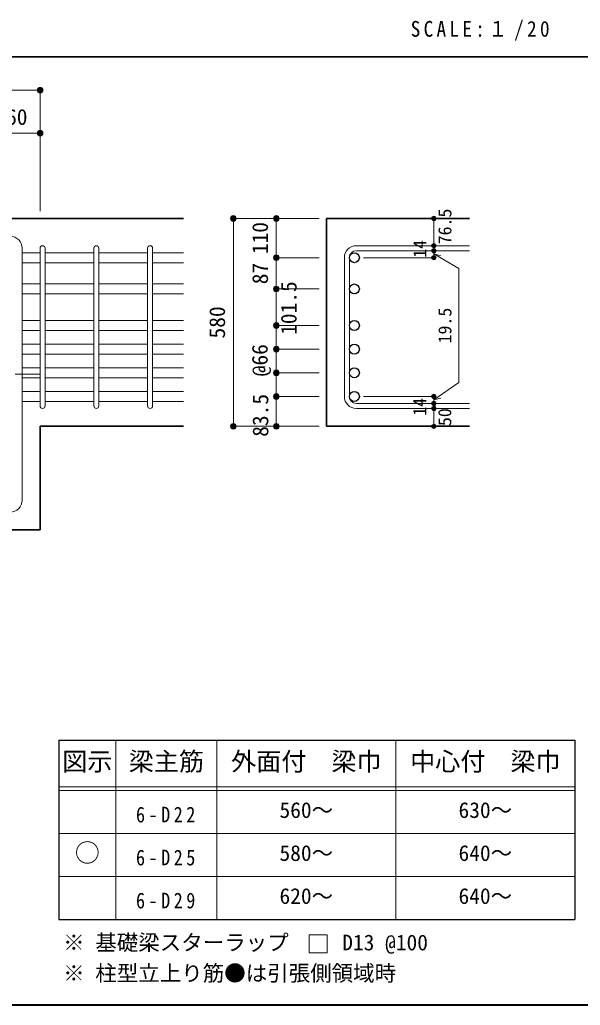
# Model space of a CAD drawing. Units: millimetres at full size, sheet at 1:20; details may follow other scales. Extents: x -3982 to 3969, y -2797 to 2801.
# Drawn here: x 856 to 2422, y -2797 to -45 of the extents above; entities that cross this region are included whole.
import ezdxf
from ezdxf.enums import TextEntityAlignment as Align

# ---------------------------------------------------------------- set-up
doc = ezdxf.new("R2010")
doc.units = ezdxf.units.MM
doc.header["$LTSCALE"] = 20
doc.header["$PDMODE"] = 32
doc.header["$PDSIZE"] = 12
doc.linetypes.add('CHAIN1', pattern=[8, 5, -1, 1, -1])
for name, color, linetype, lineweight in [('6-1_躯体線', 2, 'Continuous', 35), ('6-4_フープ', 7, 'Continuous', 18), ('6-5_梁主筋', 7, 'Continuous', 18), ('6-6_S.T.P.', 7, 'Continuous', 18), ('6-7_文字', 7, 'Continuous', 18), ('6-D_寸法', 4, 'Continuous', 9), ('6-E_枠', 7, 'Continuous', 18), ('F-0_枠', 6, 'Continuous', 40)]:
    doc.layers.add(name, color=color, linetype=linetype, lineweight=lineweight)
doc.styles.add('ＭＳ ゴシック', font='')
doc.styles.get('ＭＳ ゴシック').set_extended_font_data('MS Gothic')

msp = doc.modelspace()

# ---------------------------------------------------------------- linework, layer by layer
at = {"layer": '6-1_躯体線'}
for p, q in [((1313.29, -599.67), (43.29, -599.67)), ((1712.96, -599.67), (2112.96, -599.67)), ((1712.96, -599.67), (1712.96, -1180.17)), ((1313.29, -1180.17), (913.29, -1180.17)), ((913.29, -1469.67), (913.29, -1180.17)), ((1712.96, -1180.17), (2112.96, -1180.17)), ((913.29, -1469.67), (794.79, -1469.67))]:
    msp.add_line(p, q, dxfattribs=at)
at = {"layer": '6-4_フープ'}
msp.add_line((863.29, -1386.17), (863.29, -683.17), dxfattribs=at)
for centre, start, end in [((829.79, -683.17), 0, 90), ((829.79, -1386.17), 270, 0)]:
    msp.add_arc(centre, 33.5, start, end, dxfattribs=at)
at = {"layer": '6-5_梁主筋'}
for p, q in [((913.29, -695.28), (863.29, -695.28)), ((1063.29, -695.28), (927.29, -695.28)), ((1213.29, -695.28), (1077.29, -695.28)), ((1313.29, -695.28), (1227.29, -695.28)), ((913.29, -723.28), (863.29, -723.28)), ((1063.29, -723.28), (927.29, -723.28)), ((1213.29, -723.28), (1077.29, -723.28)), ((1313.29, -723.28), (1227.29, -723.28)), ((913.29, -782.67), (863.29, -782.67)), ((1063.29, -782.67), (927.29, -782.67)), ((1213.29, -782.67), (1077.29, -782.67)), ((1313.29, -782.67), (1227.29, -782.67)), ((913.29, -810.67), (863.29, -810.67)), ((1063.29, -810.67), (927.29, -810.67)), ((1213.29, -810.67), (1077.29, -810.67)), ((1313.29, -810.67), (1227.29, -810.67)), ((913.29, -884.67), (863.29, -884.67)), ((1063.29, -884.67), (927.29, -884.67)), ((1213.29, -884.67), (1077.29, -884.67)), ((1313.29, -884.67), (1227.29, -884.67)), ((913.29, -912.67), (863.29, -912.67)), ((1063.29, -912.67), (927.29, -912.67)), ((1213.29, -912.67), (1077.29, -912.67)), ((1313.29, -912.67), (1227.29, -912.67)), ((913.29, -950.67), (863.29, -950.67)), ((1063.29, -950.67), (927.29, -950.67)), ((1213.29, -950.67), (1077.29, -950.67)), ((1313.29, -950.67), (1227.29, -950.67)), ((913.29, -978.67), (863.29, -978.67)), ((1063.29, -978.67), (927.29, -978.67)), ((1213.29, -978.67), (1077.29, -978.67)), ((1313.29, -978.67), (1227.29, -978.67)), ((913.29, -1016.67), (863.29, -1016.67)), ((1063.29, -1016.67), (927.29, -1016.67)), ((1213.29, -1016.67), (1077.29, -1016.67)), ((1313.29, -1016.67), (1227.29, -1016.67)), ((913.29, -1044.67), (863.29, -1044.67)), ((1063.29, -1044.67), (927.29, -1044.67)), ((1213.29, -1044.67), (1077.29, -1044.67)), ((1313.29, -1044.67), (1227.29, -1044.67)), ((913.29, -1082.67), (863.29, -1082.67)), ((1063.29, -1082.67), (927.29, -1082.67)), ((1213.29, -1082.67), (1077.29, -1082.67)), ((1313.29, -1082.67), (1227.29, -1082.67)), ((913.29, -1110.67), (863.29, -1110.67)), ((1063.29, -1110.67), (927.29, -1110.67)), ((1213.29, -1110.67), (1077.29, -1110.67)), ((1313.29, -1110.67), (1227.29, -1110.67))]:
    msp.add_line(p, q, dxfattribs=at)
at = {"layer": '6-5_梁主筋', "color": 3, "lineweight": 25}
for centre in [(1790.96, -709.28), (1790.96, -796.67), (1790.96, -898.67), (1790.96, -964.67), (1790.96, -1030.67), (1790.96, -1096.67)]:
    msp.add_circle(centre, 14, dxfattribs=at)
at = {"layer": '6-6_S.T.P.'}
for p, q in [((913.29, -1123.17), (913.29, -683.17)), ((913.29, -1123.17), (913.29, -683.17)), ((913.29, -1123.17), (913.29, -683.17)), ((913.29, -1123.17), (913.29, -683.17)), ((927.29, -1123.17), (927.29, -683.17)), ((927.29, -1123.17), (927.29, -683.17)), ((927.29, -1123.17), (927.29, -683.17)), ((927.29, -1123.17), (927.29, -683.17)), ((1063.29, -1123.17), (1063.29, -683.17)), ((1077.29, -1123.17), (1077.29, -683.17)), ((1213.29, -1123.17), (1213.29, -683.17)), ((1227.29, -1123.17), (1227.29, -683.17)), ((1796.46, -675.78), (2112.96, -675.78)), ((1762.96, -709.28), (1762.96, -1096.67)), ((1776.96, -709.28), (1776.96, -1096.67)), ((1796.46, -689.78), (2112.96, -689.78)), ((1796.46, -1116.17), (2112.96, -1116.17)), ((1796.46, -1130.17), (2112.96, -1130.17))]:
    msp.add_line(p, q, dxfattribs=at)
for centre, radius, start, end in [((920.29, -682.78), 7, 0, 180), ((920.29, -682.78), 7, 0, 180), ((920.29, -682.78), 7, 0, 180), ((920.29, -682.78), 7, 0, 180), ((1070.29, -682.78), 7, 0, 180), ((1220.29, -682.78), 7, 0, 180), ((1796.46, -709.28), 33.5, 90, 180), ((1796.46, -709.28), 19.5, 90, 180), ((1796.46, -1096.67), 33.5, 180, 270), ((1796.46, -1096.67), 19.5, 180, 270), ((920.29, -1123.17), 7, 180, 0), ((920.29, -1123.17), 7, 180, 0), ((920.29, -1123.17), 7, 180, 0), ((920.29, -1123.17), 7, 180, 0), ((1070.29, -1123.17), 7, 180, 0), ((1220.29, -1123.17), 7, 180, 0)]:
    msp.add_arc(centre, radius, start, end, dxfattribs=at)
at = {"layer": '6-7_文字'}
msp.add_lwpolyline([(1664.77, -2649.9), (1714.77, -2649.9), (1714.77, -2599.9), (1664.77, -2599.9)], close=True, dxfattribs=at)
at = {"layer": '6-D_寸法'}
for p, q in [((43.29, -241.65), (913.29, -241.65)), ((913.29, -241.65), (913.29, -361.65)), ((913.29, -361.65), (753.29, -361.65)), ((913.29, -361.65), (913.29, -579.67)), ((913.29, -361.65), (913.29, -579.67)), ((1452.96, -599.67), (1572.96, -599.67)), ((1452.96, -1180.17), (1452.96, -599.67)), ((1572.96, -599.67), (1692.96, -599.67)), ((1572.96, -599.67), (1572.96, -709.28)), ((2012.96, -709.28), (2012.96, -599.67)), ((1572.96, -709.28), (1692.96, -709.28)), ((1572.96, -709.28), (1572.96, -786.67)), ((2012.96, -709.28), (1816.87, -709.28)), ((2012.96, -698.96), (2032.28, -704.13)), ((2012.96, -698.96), (2083.02, -739.41)), ((2083.02, -739.41), (2083.02, -1057.97)), ((1572.96, -786.67), (1572.96, -1096.67)), ((1572.96, -796.67), (1692.96, -796.67)), ((1572.96, -898.67), (1692.96, -898.67)), ((1572.96, -964.67), (1692.96, -964.67)), ((1572.96, -1030.67), (1692.96, -1030.67)), ((2012.96, -1106.42), (2083.02, -1057.97)), ((2012.96, -1096.67), (1816.87, -1096.67)), ((2012.96, -1180.17), (2012.96, -1096.67)), ((2012.96, -1106.42), (2032.28, -1101.25)), ((1452.96, -1180.17), (1572.96, -1180.17)), ((1452.96, -1180.17), (1562.82, -1180.17)), ((1572.96, -1180.17), (1692.96, -1180.17))]:
    msp.add_line(p, q, dxfattribs=at)
at = {"layer": '6-D_寸法', "linetype": 'CHAIN1'}
msp.add_line((43.29, -1034.67), (913.29, -1034.67), dxfattribs=at)
at = {"layer": '6-D_寸法'}
msp.add_lwpolyline([(1572.96, -1180.17), (1572.96, -1096.67), (1692.96, -1096.67)], dxfattribs=at)
for centre, radius in [((913.29, -241.65), 8), ((913.29, -241.65), 7.2), ((913.29, -241.65), 6.4), ((913.29, -241.65), 5.6), ((913.29, -241.65), 4.8), ((913.29, -241.65), 4), ((913.29, -241.65), 3.2), ((913.29, -241.65), 2.4), ((913.29, -241.65), 1.6), ((913.29, -241.65), 0.8), ((913.29, -361.65), 8), ((913.29, -361.65), 7.2), ((913.29, -361.65), 6.4), ((913.29, -361.65), 5.6), ((913.29, -361.65), 4.8), ((913.29, -361.65), 4), ((913.29, -361.65), 3.2), ((913.29, -361.65), 2.4), ((913.29, -361.65), 1.6), ((913.29, -361.65), 0.8), ((1452.96, -599.67), 8), ((1452.96, -599.67), 7.2), ((1452.96, -599.67), 6.4), ((1452.96, -599.67), 5.6), ((1452.96, -599.67), 4.8), ((1452.96, -599.67), 4), ((1452.96, -599.67), 3.2), ((1452.96, -599.67), 2.4), ((1452.96, -599.67), 1.6), ((1452.96, -599.67), 0.8), ((1572.96, -599.67), 8), ((1572.96, -599.67), 7.2), ((1572.96, -599.67), 6.4), ((1572.96, -599.67), 5.6), ((1572.96, -599.67), 4.8), ((1572.96, -599.67), 4), ((1572.96, -599.67), 3.2), ((1572.96, -599.67), 2.4), ((1572.96, -599.67), 1.6), ((1572.96, -599.67), 0.8), ((2012.96, -599.67), 4), ((2012.96, -599.67), 3.6), ((2012.96, -599.67), 3.2), ((2012.96, -599.67), 2.8), ((2012.96, -599.67), 2.4), ((2012.96, -599.67), 2), ((2012.96, -599.67), 1.6), ((2012.96, -599.67), 1.2), ((2012.96, -599.67), 0.8), ((2012.96, -599.67), 0.4), ((2012.96, -675.78), 4), ((2012.96, -689.78), 4), ((2012.96, -675.78), 3.6), ((2012.96, -689.78), 3.6), ((2012.96, -675.78), 3.2), ((2012.96, -689.78), 3.2), ((2012.96, -675.78), 2.8), ((2012.96, -689.78), 2.8), ((2012.96, -675.78), 2.4), ((2012.96, -689.78), 2.4), ((2012.96, -675.78), 2), ((2012.96, -689.78), 2), ((2012.96, -675.78), 1.6), ((2012.96, -675.78), 1.2), ((2012.96, -675.78), 0.8), ((2012.96, -675.78), 0.4), ((1572.96, -709.28), 8), ((1572.96, -709.28), 7.2), ((1572.96, -709.28), 6.4), ((1572.96, -709.28), 5.6), ((1572.96, -709.28), 4.8), ((1572.96, -709.28), 4), ((1572.96, -709.28), 3.2), ((1572.96, -709.28), 2.4), ((1572.96, -709.28), 1.6), ((1572.96, -709.28), 0.8), ((2012.96, -709.28), 4), ((2012.96, -709.28), 3.6), ((2012.96, -709.28), 3.2), ((2012.96, -709.28), 2.8), ((2012.96, -709.28), 2.4), ((2012.96, -709.28), 2), ((2012.96, -689.78), 1.6), ((2012.96, -709.28), 1.6), ((2012.96, -689.78), 1.2), ((2012.96, -709.28), 1.2), ((2012.96, -689.78), 0.8), ((2012.96, -709.28), 0.8), ((2012.96, -689.78), 0.4), ((2012.96, -709.28), 0.4), ((1572.96, -796.67), 8), ((1572.96, -796.67), 7.2), ((1572.96, -796.67), 6.4), ((1572.96, -796.67), 5.6), ((1572.96, -796.67), 4.8), ((1572.96, -796.67), 4), ((1572.96, -796.67), 3.2), ((1572.96, -796.67), 2.4), ((1572.96, -796.67), 1.6), ((1572.96, -796.67), 0.8), ((1572.96, -898.67), 8), ((1572.96, -898.67), 7.2), ((1572.96, -898.67), 6.4), ((1572.96, -898.67), 5.6), ((1572.96, -898.67), 4.8), ((1572.96, -898.67), 4), ((1572.96, -898.67), 3.2), ((1572.96, -898.67), 2.4), ((1572.96, -898.67), 1.6), ((1572.96, -898.67), 0.8), ((1572.96, -964.67), 8), ((1572.96, -964.67), 7.2), ((1572.96, -964.67), 6.4), ((1572.96, -964.67), 5.6), ((1572.96, -964.67), 4.8), ((1572.96, -964.67), 4), ((1572.96, -964.67), 3.2), ((1572.96, -964.67), 2.4), ((1572.96, -964.67), 1.6), ((1572.96, -964.67), 0.8), ((1572.96, -1030.67), 8), ((1572.96, -1030.67), 7.2), ((1572.96, -1030.67), 6.4), ((1572.96, -1030.67), 5.6), ((1572.96, -1030.67), 4.8), ((1572.96, -1030.67), 4), ((1572.96, -1030.67), 3.2), ((1572.96, -1030.67), 2.4), ((1572.96, -1030.67), 1.6), ((1572.96, -1030.67), 0.8), ((1572.96, -1096.67), 8), ((1572.96, -1096.67), 7.2), ((1572.96, -1096.67), 6.4), ((1572.96, -1096.67), 5.6), ((1572.96, -1096.67), 4.8), ((1572.96, -1096.67), 4), ((1572.96, -1096.67), 3.2), ((1572.96, -1096.67), 2.4), ((1572.96, -1096.67), 1.6), ((1572.96, -1096.67), 0.8), ((2012.96, -1096.67), 4), ((2012.96, -1096.67), 3.6), ((2012.96, -1096.67), 3.2), ((2012.96, -1096.67), 2.8), ((2012.96, -1096.67), 2.4), ((2012.96, -1096.67), 2), ((2012.96, -1096.67), 1.6), ((2012.96, -1096.67), 1.2), ((2012.96, -1096.67), 0.8), ((2012.96, -1096.67), 0.4), ((2012.96, -1116.17), 4), ((2012.96, -1130.17), 4), ((2012.96, -1116.17), 3.6), ((2012.96, -1130.17), 3.6), ((2012.96, -1116.17), 3.2), ((2012.96, -1130.17), 3.2), ((2012.96, -1116.17), 2.8), ((2012.96, -1130.17), 2.8), ((2012.96, -1116.17), 2.4), ((2012.96, -1130.17), 2.4), ((2012.96, -1116.17), 2), ((2012.96, -1130.17), 2), ((2012.96, -1116.17), 1.6), ((2012.96, -1116.17), 1.2), ((2012.96, -1116.17), 0.8), ((2012.96, -1116.17), 0.4), ((2012.96, -1130.17), 1.6), ((2012.96, -1130.17), 1.2), ((2012.96, -1130.17), 0.8), ((2012.96, -1130.17), 0.4), ((1452.96, -1180.17), 8), ((1452.96, -1180.17), 7.2), ((1452.96, -1180.17), 6.4), ((1452.96, -1180.17), 5.6), ((1452.96, -1180.17), 4.8), ((1452.96, -1180.17), 4), ((1452.96, -1180.17), 3.2), ((1452.96, -1180.17), 2.4), ((1452.96, -1180.17), 1.6), ((1452.96, -1180.17), 0.8), ((1572.96, -1180.17), 8), ((1572.96, -1180.17), 7.2), ((1572.96, -1180.17), 6.4), ((1572.96, -1180.17), 5.6), ((1572.96, -1180.17), 4.8), ((1572.96, -1180.17), 4), ((1572.96, -1180.17), 3.2), ((1572.96, -1180.17), 2.4), ((1572.96, -1180.17), 1.6), ((1572.96, -1180.17), 0.8), ((2012.96, -1180.17), 4), ((2012.96, -1180.17), 3.6), ((2012.96, -1180.17), 3.2), ((2012.96, -1180.17), 2.8), ((2012.96, -1180.17), 2.4), ((2012.96, -1180.17), 2), ((2012.96, -1180.17), 1.6), ((2012.96, -1180.17), 1.2), ((2012.96, -1180.17), 0.8), ((2012.96, -1180.17), 0.4)]:
    msp.add_circle(centre, radius, dxfattribs=at)
at = {"layer": '6-D_寸法', "color": 7}
for p in [(913.29, -241.65), (913.29, -361.65), (1452.96, -599.67), (1452.96, -599.67), (1572.96, -599.67), (2012.96, -599.67), (2012.96, -675.78), (2012.96, -689.78), (1572.96, -709.28), (2012.96, -709.28), (1572.96, -796.67), (1572.96, -898.67), (1572.96, -964.67), (1572.96, -1030.67), (1572.96, -1096.67), (2012.96, -1096.67), (2012.96, -1116.17), (2012.96, -1130.17), (1452.96, -1180.17), (1572.96, -1180.17), (2012.96, -1180.17)]:
    msp.add_point(p, dxfattribs=at)
at = {"layer": '6-E_枠', "color": 3, "lineweight": 25}
for p, q in [((965.14, -2056.95), (965.14, -2556.95)), ((965.14, -2056.95), (2406.83, -2056.95)), ((2406.83, -2056.95), (2406.83, -2556.95)), ((965.14, -2556.95), (2406.83, -2556.95))]:
    msp.add_line(p, q, dxfattribs=at)
at = {"layer": '6-E_枠'}
for p, q in [((1125.14, -2056.95), (1125.14, -2556.95)), ((1406.83, -2056.95), (1406.83, -2556.95)), ((1906.83, -2056.95), (1906.83, -2556.95)), ((965.14, -2186.95), (2406.83, -2186.95)), ((965.14, -2196.95), (2406.83, -2196.95)), ((965.14, -2316.95), (2406.83, -2316.95)), ((965.14, -2436.95), (2406.83, -2436.95))]:
    msp.add_line(p, q, dxfattribs=at)
at = {"layer": 'F-0_枠', "color": 2, "lineweight": 35}
msp.add_line((-3981.92, -148.03), (2482.4, -148.03), dxfattribs=at)
at = {"layer": 'F-0_枠'}
msp.add_line((3969.4, -2796.83), (-3981.92, -2796.83), dxfattribs=at)

# ---------------------------------------------------------------- texts
at = {"layer": '6-7_文字', "color": 2, "style": 'ＭＳ ゴシック'}
for s, p in [('図示', (975.14, -2156.95)), ('梁主筋', (1160.98, -2156.95)), ('外面付\u3000梁巾', (1446.83, -2156.95)), ('中心付\u3000梁巾', (1946.83, -2156.95)), ('○', (1010.14, -2411.95))]:
    msp.add_text(s, height=51.32, dxfattribs=at).set_placement(p, align=Align.BOTTOM_LEFT)
at = {"layer": '6-7_文字', "style": 'ＭＳ ゴシック'}
for s, p in [('560～', (1581.83, -2286.95)), ('630～', (2081.83, -2286.95)), ('580～', (1581.83, -2406.95)), ('640～', (2081.83, -2406.95)), ('620～', (1581.83, -2526.95)), ('640～', (2081.83, -2526.95)), ('※ 基礎梁スターラップ     D13 @100', (977.51, -2656.67)), ('※ 柱型立上り筋●は引張側領域時', (977.51, -2742.34))]:
    msp.add_text(s, height=43.99, dxfattribs=at).set_placement(p, align=Align.BOTTOM_LEFT)
at = {"layer": '6-7_文字', "color": 2, "insert": (1948.17, -103.03), "char_height": 43.99, "attachment_point": 7, "style": 'ＭＳ ゴシック'}
msp.add_mtext('\\T1.34;\\W0.9;SCALE:１/20', dxfattribs=at)
at = {"layer": '6-7_文字', "char_height": 43.99, "attachment_point": 7, "style": 'ＭＳ ゴシック'}
for s, insert in [('\\T1.38;\\W0.85;6-D22', (1180.98, -2286.95)), ('\\T1.38;\\W0.85;6-D25', (1180.98, -2406.95)), ('\\T1.38;\\W0.85;6-D29', (1180.98, -2526.95))]:
    msp.add_mtext(s, dxfattribs=dict(at, insert=insert))
at = {"layer": '6-D_寸法', "style": 'ＭＳ ゴシック'}
msp.add_text('160', height=43.99, dxfattribs=at).set_placement((788.29, -351.65), align=Align.BOTTOM_LEFT)
for s, height, p in [('76.5', 36.66, (2072.96, -672.03)), ('110', 43.99, (1562.84, -699.46)), ('14', 36.66, (2002.96, -709.67)), ('87', 43.99, (1562.88, -783.44)), ('101.5', 43.99, (1642.8, -924.79)), ('580', 43.99, (1442.96, -934.92)), ('19.5', 36.66, (2073.02, -948.67)), ('@66', 43.99, (1561.98, -1040.48)), ('83.5', 43.99, (1563.79, -1209.39)), ('14', 36.66, (2002.56, -1150.86)), ('50', 36.66, (2072.63, -1179.5))]:
    msp.add_text(s, height=height, rotation=90, dxfattribs=at).set_placement(p, align=Align.BOTTOM_LEFT)

doc.saveas('drawing.dxf')
